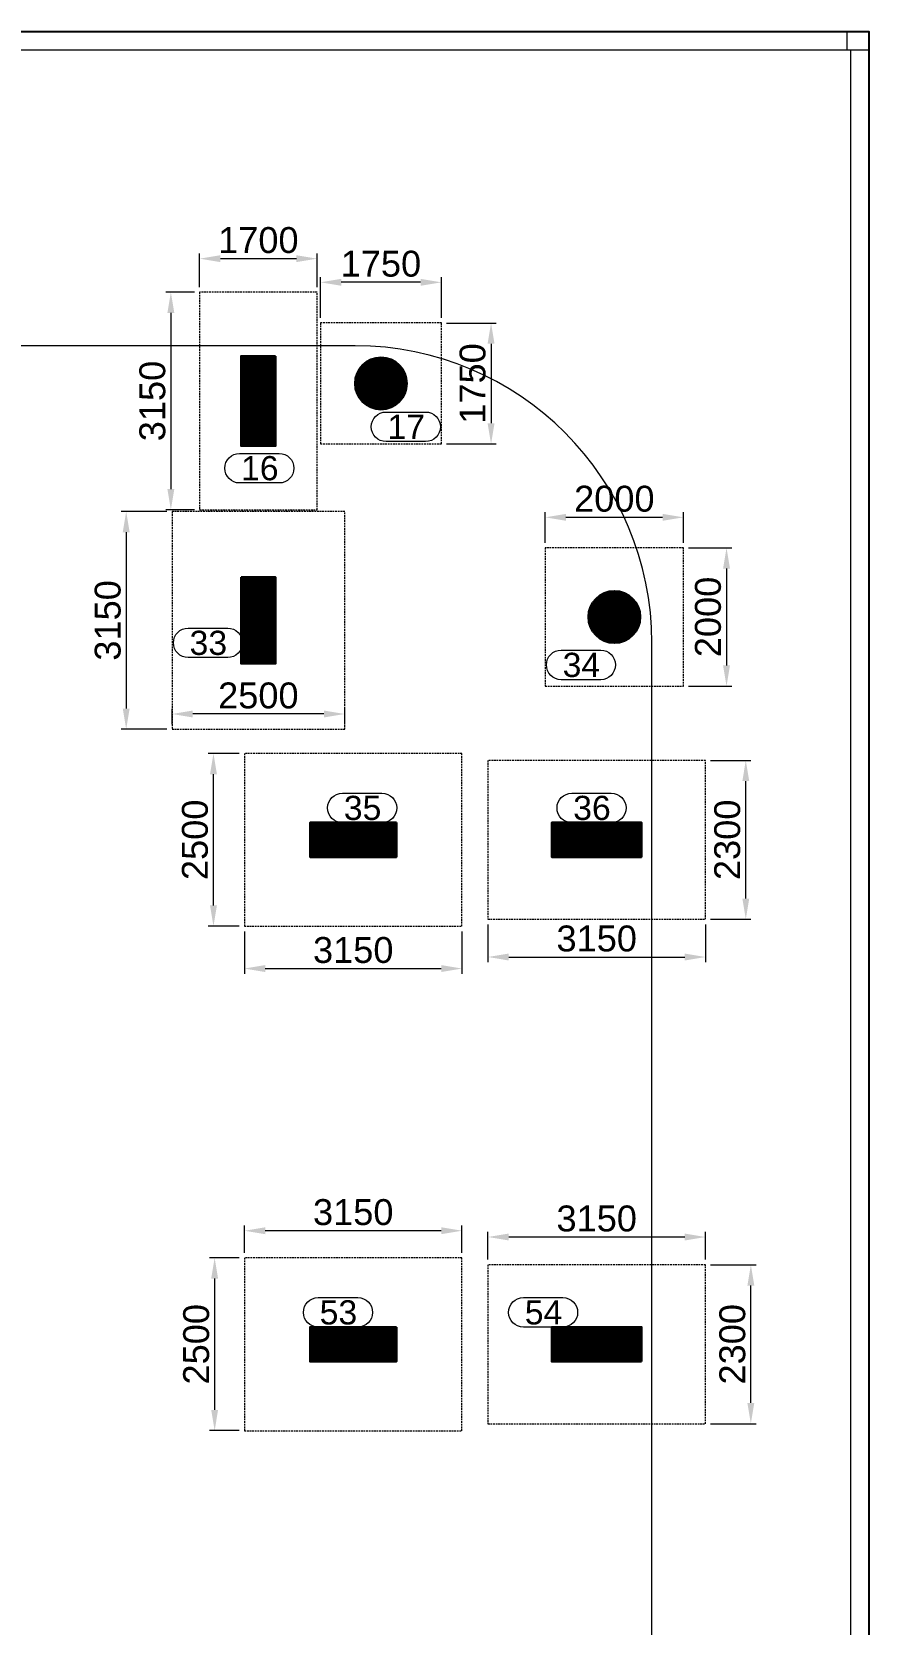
# Model space of a CAD drawing. Header units: millimetres. Extents: x 99112 to 332273, y 431815 to 552227.
# Drawn here: x 237481 to 249608, y 517099 to 540142 of the extents above; entities that cross this region are included whole.
import ezdxf
from ezdxf.enums import TextEntityAlignment as Align

# ---------------------------------------------------------------- set-up
doc = ezdxf.new("R2010")
doc.units = ezdxf.units.MM
doc.header["$LTSCALE"] = 100
doc.header["$MEASUREMENT"] = 0
doc.linetypes.add('HIDDEN', pattern=[0.375, 0.25, -0.125])
for name, color, linetype, lineweight in [('COL HATCH', 67, 'Continuous', 25), ('colno', 11, 'Continuous', 15), ('COLUMN', 84, 'Continuous', 30), ('DIM', 8, 'Continuous', 13), ('FOOTING', 12, 'HIDDEN', 20), ('HATCH', 251, 'Continuous', 9), ('SUNK', 251, 'Continuous', 9)]:
    doc.layers.add(name, color=color, linetype=linetype, lineweight=lineweight)
doc.styles.add('ARIAL', font='arial.ttf')
doc.dimstyles.new('150', dxfattribs={"dimscale": 150, "dimtxt": 2.5, "dimasz": 2, "dimexe": 0.5, "dimexo": 0.5, "dimgap": 0.5, "dimtad": 1, "dimdec": 0, "dimzin": 3, "dimdsep": 46, "dimtxsty": 'ARIAL', "dimcen": 0, "dimdle": 1, "dimclrd": 256, "dimclre": 256, "dimclrt": 4, "dimadec": 0, "dimazin": 0, "dimtfac": 1, "dimtdec": 0, "dimtmove": 0, "dimatfit": 3, "dimfxl": 0, "dimtolj": 1, "dimtzin": 0, "dimlwd": -1, "dimlwe": -1, "dimarcsym": 0})

# ---------------------------------------------------------------- blocks, each defined once
blk = doc.blocks.new('*D67')
at = {"layer": 'DIM', "transparency": 16777216}
for p, q in [((239912, 536449), (239912, 536934)), ((241612, 536449), (241612, 536934)), ((241312, 536859), (240212, 536859))]:
    blk.add_line(p, q, dxfattribs=at)
for points in [[(240212, 536909), (240212, 536809), (239912, 536859)], [(241312, 536809), (241312, 536909), (241612, 536859)]]:
    blk.add_solid(points, dxfattribs=at)
at = {"layer": 'DIM', "color": 4, "transparency": 16777216, "insert": (240762, 537126), "char_height": 375, "attachment_point": 5, "style": 'ARIAL'}
blk.add_mtext('\\A1;1700', dxfattribs=at)
blk = doc.blocks.new('*D68')
at = {"layer": 'DIM', "transparency": 16777216}
for p, q in [((239837, 536374), (239420, 536374)), ((239495, 536074), (239495, 533524)), ((239837, 533224), (239420, 533224))]:
    blk.add_line(p, q, dxfattribs=at)
for points in [[(239545, 536074), (239445, 536074), (239495, 536374)], [(239445, 533524), (239545, 533524), (239495, 533224)]]:
    blk.add_solid(points, dxfattribs=at)
at = {"layer": 'DIM', "color": 4, "transparency": 16777216, "insert": (239229, 534799), "char_height": 375, "attachment_point": 5, "rotation": 90, "style": 'ARIAL'}
blk.add_mtext('\\A1;3150', dxfattribs=at)
blk = doc.blocks.new('*D69')
at = {"layer": 'DIM', "transparency": 16777216}
for p, q in [((239437, 533199), (238773, 533199)), ((238848, 532899), (238848, 530349)), ((239437, 530049), (238773, 530049))]:
    blk.add_line(p, q, dxfattribs=at)
for points in [[(238898, 532899), (238798, 532899), (238848, 533199)], [(238798, 530349), (238898, 530349), (238848, 530049)]]:
    blk.add_solid(points, dxfattribs=at)
at = {"layer": 'DIM', "color": 4, "transparency": 16777216, "insert": (238582, 531624), "char_height": 375, "attachment_point": 5, "rotation": 90, "style": 'ARIAL'}
blk.add_mtext('\\A1;3150', dxfattribs=at)
blk = doc.blocks.new('*D74')
at = {"layer": 'DIM', "transparency": 16777216}
for p, q in [((241662, 536003), (241662, 536592)), ((243112, 536517), (241962, 536517)), ((243412, 536003), (243412, 536592))]:
    blk.add_line(p, q, dxfattribs=at)
for points in [[(241962, 536567), (241962, 536467), (241662, 536517)], [(243112, 536467), (243112, 536567), (243412, 536517)]]:
    blk.add_solid(points, dxfattribs=at)
at = {"layer": 'DIM', "color": 4, "transparency": 16777216, "insert": (242537, 536784), "char_height": 375, "attachment_point": 5, "style": 'ARIAL'}
blk.add_mtext('\\A1;1750', dxfattribs=at)
blk = doc.blocks.new('*D75')
at = {"layer": 'DIM', "transparency": 16777216}
for p, q in [((243487, 535928), (244207, 535928)), ((244132, 535628), (244132, 534478)), ((243487, 534178), (244207, 534178))]:
    blk.add_line(p, q, dxfattribs=at)
for points in [[(244182, 535628), (244082, 535628), (244132, 535928)], [(244082, 534478), (244182, 534478), (244132, 534178)]]:
    blk.add_solid(points, dxfattribs=at)
at = {"layer": 'DIM', "color": 4, "transparency": 16777216, "insert": (243866, 535053), "char_height": 375, "attachment_point": 5, "rotation": 90, "style": 'ARIAL'}
blk.add_mtext('\\A1;1750', dxfattribs=at)
blk = doc.blocks.new('*D76')
at = {"layer": 'DIM', "transparency": 16777216}
for p, q in [((244917, 532749), (244917, 533191)), ((245217, 533116), (246617, 533116)), ((246917, 532749), (246917, 533191))]:
    blk.add_line(p, q, dxfattribs=at)
for points in [[(245217, 533166), (245217, 533066), (244917, 533116)], [(246617, 533066), (246617, 533166), (246917, 533116)]]:
    blk.add_solid(points, dxfattribs=at)
at = {"layer": 'DIM', "color": 4, "transparency": 16777216, "insert": (245917, 533383), "char_height": 375, "attachment_point": 5, "style": 'ARIAL'}
blk.add_mtext('\\A1;2000', dxfattribs=at)
blk = doc.blocks.new('*D77')
at = {"layer": 'DIM', "transparency": 16777216}
for p, q in [((246992, 532674), (247617, 532674)), ((247542, 532374), (247542, 530974)), ((246992, 530674), (247617, 530674))]:
    blk.add_line(p, q, dxfattribs=at)
for points in [[(247592, 532374), (247492, 532374), (247542, 532674)], [(247492, 530974), (247592, 530974), (247542, 530674)]]:
    blk.add_solid(points, dxfattribs=at)
at = {"layer": 'DIM', "color": 4, "transparency": 16777216, "insert": (247275, 531674), "char_height": 375, "attachment_point": 5, "rotation": 90, "style": 'ARIAL'}
blk.add_mtext('\\A1;2000', dxfattribs=at)
blk = doc.blocks.new('*D78')
at = {"layer": 'DIM', "transparency": 16777216}
for p, q in [((247312, 529599), (247896, 529599)), ((247821, 527599), (247821, 529299)), ((247312, 527299), (247896, 527299))]:
    blk.add_line(p, q, dxfattribs=at)
for points in [[(247871, 529299), (247771, 529299), (247821, 529599)], [(247771, 527599), (247871, 527599), (247821, 527299)]]:
    blk.add_solid(points, dxfattribs=at)
at = {"layer": 'DIM', "color": 4, "transparency": 16777216, "insert": (247554, 528449), "char_height": 375, "attachment_point": 5, "rotation": 90, "style": 'ARIAL'}
blk.add_mtext('\\A1;2300', dxfattribs=at)
blk = doc.blocks.new('*D79')
at = {"layer": 'DIM', "transparency": 16777216}
for p, q in [((244087, 527224), (244087, 526678)), ((247237, 527224), (247237, 526678)), ((244387, 526753), (246937, 526753))]:
    blk.add_line(p, q, dxfattribs=at)
for points in [[(244387, 526803), (244387, 526703), (244087, 526753)], [(246937, 526703), (246937, 526803), (247237, 526753)]]:
    blk.add_solid(points, dxfattribs=at)
at = {"layer": 'DIM', "color": 4, "transparency": 16777216, "insert": (245662, 527019), "char_height": 375, "attachment_point": 5, "style": 'ARIAL'}
blk.add_mtext('\\A1;3150', dxfattribs=at)
blk = doc.blocks.new('*D80')
at = {"layer": 'DIM', "transparency": 16777216}
for p, q in [((240561, 527124), (240561, 526511)), ((243711, 527124), (243711, 526511)), ((240861, 526586), (243411, 526586))]:
    blk.add_line(p, q, dxfattribs=at)
for points in [[(240861, 526636), (240861, 526536), (240561, 526586)], [(243411, 526536), (243411, 526636), (243711, 526586)]]:
    blk.add_solid(points, dxfattribs=at)
at = {"layer": 'DIM', "color": 4, "transparency": 16777216, "insert": (242136, 526852), "char_height": 375, "attachment_point": 5, "style": 'ARIAL'}
blk.add_mtext('\\A1;3150', dxfattribs=at)
blk = doc.blocks.new('*D81')
at = {"layer": 'DIM', "transparency": 16777216}
for p, q in [((240486, 529699), (240037, 529699)), ((240112, 527499), (240112, 529399)), ((240486, 527199), (240037, 527199))]:
    blk.add_line(p, q, dxfattribs=at)
for points in [[(240162, 529399), (240062, 529399), (240112, 529699)], [(240062, 527499), (240162, 527499), (240112, 527199)]]:
    blk.add_solid(points, dxfattribs=at)
at = {"layer": 'DIM', "color": 4, "transparency": 16777216, "insert": (239845, 528449), "char_height": 375, "attachment_point": 5, "rotation": 90, "style": 'ARIAL'}
blk.add_mtext('\\A1;2500', dxfattribs=at)
blk = doc.blocks.new('*D82')
at = {"layer": 'DIM', "transparency": 16777216}
for p, q in [((239512, 530124), (239512, 530345)), ((241712, 530270), (239812, 530270)), ((242012, 530124), (242012, 530345))]:
    blk.add_line(p, q, dxfattribs=at)
for points in [[(239812, 530320), (239812, 530220), (239512, 530270)], [(241712, 530220), (241712, 530320), (242012, 530270)]]:
    blk.add_solid(points, dxfattribs=at)
at = {"layer": 'DIM', "color": 4, "transparency": 16777216, "insert": (240762, 530536), "char_height": 375, "attachment_point": 5, "style": 'ARIAL'}
blk.add_mtext('\\A1;2500', dxfattribs=at)
blk = doc.blocks.new('*D116')
at = {"layer": 'DIM', "transparency": 16777216}
for p, q in [((240561, 522474), (240561, 522867)), ((243711, 522474), (243711, 522867)), ((243411, 522792), (240861, 522792))]:
    blk.add_line(p, q, dxfattribs=at)
for points in [[(240861, 522842), (240861, 522742), (240561, 522792)], [(243411, 522742), (243411, 522842), (243711, 522792)]]:
    blk.add_solid(points, dxfattribs=at)
at = {"layer": 'DIM', "color": 4, "transparency": 16777216, "insert": (242136, 523059), "char_height": 375, "attachment_point": 5, "style": 'ARIAL'}
blk.add_mtext('\\A1;3150', dxfattribs=at)
blk = doc.blocks.new('*D117')
at = {"layer": 'DIM', "transparency": 16777216}
for p, q in [((240486, 522399), (240054, 522399)), ((240129, 522099), (240129, 520199)), ((240486, 519899), (240054, 519899))]:
    blk.add_line(p, q, dxfattribs=at)
for points in [[(240179, 522099), (240079, 522099), (240129, 522399)], [(240079, 520199), (240179, 520199), (240129, 519899)]]:
    blk.add_solid(points, dxfattribs=at)
at = {"layer": 'DIM', "color": 4, "transparency": 16777216, "insert": (239863, 521149), "char_height": 375, "attachment_point": 5, "rotation": 90, "style": 'ARIAL'}
blk.add_mtext('\\A1;2500', dxfattribs=at)
blk = doc.blocks.new('*D118')
at = {"layer": 'DIM', "transparency": 16777216}
for p, q in [((244087, 522374), (244087, 522776)), ((246937, 522701), (244387, 522701)), ((247237, 522374), (247237, 522776))]:
    blk.add_line(p, q, dxfattribs=at)
for points in [[(244387, 522751), (244387, 522651), (244087, 522701)], [(246937, 522651), (246937, 522751), (247237, 522701)]]:
    blk.add_solid(points, dxfattribs=at)
at = {"layer": 'DIM', "color": 4, "transparency": 16777216, "insert": (245662, 522967), "char_height": 375, "attachment_point": 5, "style": 'ARIAL'}
blk.add_mtext('\\A1;3150', dxfattribs=at)
blk = doc.blocks.new('*D119')
at = {"layer": 'DIM', "transparency": 16777216}
for p, q in [((247312, 522299), (247969, 522299)), ((247894, 520299), (247894, 521999)), ((247312, 519999), (247969, 519999))]:
    blk.add_line(p, q, dxfattribs=at)
for points in [[(247944, 521999), (247844, 521999), (247894, 522299)], [(247844, 520299), (247944, 520299), (247894, 519999)]]:
    blk.add_solid(points, dxfattribs=at)
at = {"layer": 'DIM', "color": 4, "transparency": 16777216, "insert": (247628, 521149), "char_height": 375, "attachment_point": 5, "rotation": 90, "style": 'ARIAL'}
blk.add_mtext('\\A1;2300', dxfattribs=at)
blk = doc.blocks.new('Z$W@#0B193674')
at = {"layer": 'HATCH', "ltscale": 1000}
for p, q in [((98050, 150), (82260, 150)), ((102350, -25179), (102350, -4150))]:
    blk.add_line(p, q, dxfattribs=at)
blk.add_arc((98050, -4150), 4300, 0, 90, dxfattribs=at)
blk = doc.blocks.new('Z$W@#1A410294')
at = {"layer": 'HATCH'}
blk.add_blockref('Z$W@#0B193674', (26325, 68068), dxfattribs=at)

msp = doc.modelspace()

# ---------------------------------------------------------------- hatches: boundary and pattern name
at = {"layer": 'COL HATCH'}
h = msp.add_hatch(dxfattribs=at)
h.set_pattern_fill('ANSI31', color=256, scale=100, style=0)
h.paths.add_polyline_path([(241012, 535448.6), (240512, 535448.6), (240512, 534148.6), (241012, 534148.6)])
h = msp.add_hatch(dxfattribs=at)
h.set_pattern_fill('ANSI31', color=256, scale=100, style=0)
h.set_pattern_definition([(315, (-227383.536, 906759.661), (-8.83883476, -8.83883476), [])])
edge = h.paths.add_edge_path()
edge.add_arc((242537, 535053.4), 375, 0, 360)
h = msp.add_hatch(dxfattribs=at)
h.set_pattern_fill('ANSI31', color=256, scale=100, style=0)
h.paths.add_polyline_path([(240512, 532248.6), (241012, 532248.6), (241012, 530998.6), (240512, 530998.6)])
h = msp.add_hatch(dxfattribs=at)
h.set_pattern_fill('ANSI31', color=256, scale=100, style=0)
h.set_pattern_definition([(315, (-226807.258, 906771.503), (-8.83883476, -8.83883476), [])])
edge = h.paths.add_edge_path()
edge.add_arc((245916.9, 531673.6), 375, 0, 360)
h = msp.add_hatch(dxfattribs=at)
h.set_pattern_fill('ANSI31', color=256, scale=100, style=0)
h.paths.add_polyline_path([(242761, 528698.6), (242761, 528198.6), (241511, 528198.6), (241511, 528698.6)])
h = msp.add_hatch(dxfattribs=at)
h.set_pattern_fill('ANSI31', color=256, scale=100, style=0)
h.set_pattern_definition([(45, (351, 0), (-8.83883476, 8.83883476), [])])
h.paths.add_polyline_path([(246312, 528198.6), (246312, 528698.6), (245012, 528698.6), (245012, 528198.6)])
h = msp.add_hatch(dxfattribs=at)
h.set_pattern_fill('ANSI31', color=256, scale=100, style=0)
h.paths.add_polyline_path([(242761, 521398.6), (242761, 520898.6), (241511, 520898.6), (241511, 521398.6)])
h = msp.add_hatch(dxfattribs=at)
h.set_pattern_fill('ANSI31', color=256, scale=100, style=0)
h.set_pattern_definition([(45, (351, 0), (-8.83883476, 8.83883476), [])])
h.paths.add_polyline_path([(246312, 520898.6), (246312, 521398.6), (245012, 521398.6), (245012, 520898.6)])

# ---------------------------------------------------------------- linework, layer by layer
at = {"color": 5}
msp.add_lwpolyline([(99112.4, 433846.5), (249607.7, 433846.5), (249607.7, 540141.6), (99112.4, 540141.6)], close=True, dxfattribs=at)
at = {"layer": 'colno'}
msp.add_lwpolyline([(242611.5, 534212.5, -1), (242611.5, 534639.9), (243184, 534639.9, -1), (243184, 534212.5)], format="xyb", close=True, dxfattribs=at)
for points, elevation in [([(240490.3, 533613.1, -1), (240490.3, 534040.5), (241062.9, 534040.5, -1), (241062.9, 533613.1)], -1066.4), ([(239745.1, 531085.6, -1), (239745.1, 531513), (240317.7, 531513, -1), (240317.7, 531085.6)], -1455.5), ([(245147.4, 530766.6, -1), (245147.4, 531194), (245720, 531194, -1), (245720, 530766.6)], 10188.5), ([(241979.1, 528696.6, -1), (241979.1, 529124), (242551.7, 529124, -1), (242551.7, 528696.6)], 10188.5), ([(245300.6, 528696.6, -1), (245300.6, 529124), (245873.2, 529124, -1), (245873.2, 528696.6)], 10188.5), ([(241629.1, 521396.6, -1), (241629.1, 521824), (242201.7, 521824, -1), (242201.7, 521396.6)], 10188.5), ([(244599.6, 521396.6, -1), (244599.6, 521824), (245172.2, 521824, -1), (245172.2, 521396.6)], 10188.5)]:
    msp.add_lwpolyline(points, format="xyb", close=True, dxfattribs=dict(at, elevation=elevation))
at = {"layer": 'COLUMN'}
for points in [[(241012, 535448.6), (240512, 535448.6), (240512, 534148.6), (241012, 534148.6)], [(240512, 532248.6), (241012, 532248.6), (241012, 530998.6), (240512, 530998.6)], [(242761, 528698.6), (242761, 528198.6), (241511, 528198.6), (241511, 528698.6)], [(246312, 528198.6), (246312, 528698.6), (245012, 528698.6), (245012, 528198.6)], [(242761, 521398.6), (242761, 520898.6), (241511, 520898.6), (241511, 521398.6)], [(246312, 520898.6), (246312, 521398.6), (245012, 521398.6), (245012, 520898.6)]]:
    msp.add_lwpolyline(points, close=True, dxfattribs=at)
for centre in [(242537, 535053.4), (245916.9, 531673.6)]:
    msp.add_circle(centre, 375, dxfattribs=at)
at = {"layer": 'DIM'}
msp.add_lwpolyline([(249288.7, 540141.6), (249607.7, 540141.6), (249607.7, 539875.4), (249288.7, 539875.4)], close=True, dxfattribs=at)
at = {"layer": 'FOOTING'}
for points in [[(239912, 533223.6), (241612, 533223.6), (241612, 536373.6), (239912, 536373.6)], [(241662, 534178.4), (243412, 534178.4), (243412, 535928.4), (241662, 535928.4)], [(239512, 530048.6), (242012, 530048.6), (242012, 533198.6), (239512, 533198.6)], [(244916.9, 530673.6), (246916.9, 530673.6), (246916.9, 532673.6), (244916.9, 532673.6)], [(240561, 529698.6), (240561, 527198.6), (243711, 527198.6), (243711, 529698.6)], [(244087, 529598.6), (244087, 527298.6), (247237, 527298.6), (247237, 529598.6)], [(240561, 522398.6), (240561, 519898.6), (243711, 519898.6), (243711, 522398.6)], [(244087, 522298.6), (244087, 519998.6), (247237, 519998.6), (247237, 522298.6)]]:
    msp.add_lwpolyline(points, close=True, dxfattribs=at)
at = {"layer": 'SUNK', "color": 6}
msp.add_lwpolyline([(99378.5, 434112.6), (249341.5, 434112.6), (249341.5, 539875.4), (99378.5, 539875.4)], close=True, dxfattribs=at)

# ---------------------------------------------------------------- block references
at = {"layer": 'DIM', "linetype": 'Continuous'}
msp.add_blockref('Z$W@#1A410294', (117787.5, 467380.7), dxfattribs=at)

# ---------------------------------------------------------------- texts
at = {"layer": 'colno', "style": 'ARIAL'}
for s, p in [('17', (242904, 534426.7, -10188.5)), ('16', (240782.9, 533827.3, -11254.9)), ('33', (240037.6, 531299.8, -11644)), ('34', (245439.9, 530980.8)), ('35', (242271.6, 528910.8)), ('36', (245593.1, 528910.8)), ('53', (241921.6, 521610.8)), ('54', (244892.1, 521610.8))]:
    msp.add_text(s, height=350, dxfattribs=at).set_placement(p, align=Align.MIDDLE_CENTER)

# ---------------------------------------------------------------- dimensions: what is measured, and where the dimension line sits
at = {"layer": 'DIM'}
for base, p1, p2, picture, middle in [((239912, 536859.1), (241612, 536373.6), (239912, 536373.6), '*D67', (240762, 537125.5)), ((241662, 536517.4), (243412, 535928.4), (241662, 535928.4), '*D74', (242537, 536783.8)), ((246916.9, 533116.4), (244916.9, 532673.6), (246916.9, 532673.6), '*D76', (245916.9, 533382.9)), ((239512, 530269.7), (242012, 530048.6), (239512, 530048.6), '*D82', (240762, 530536.1)), ((247237, 526752.7), (244087, 527298.6), (247237, 527298.6), '*D79', (245662, 527019.3)), ((243711, 526585.7), (240561, 527198.6), (243711, 527198.6), '*D80', (242136, 526852.2)), ((240561, 522792.1), (243711, 522398.6), (240561, 522398.6), '*D116', (242136, 523058.7)), ((244087, 522700.5), (247237, 522298.6), (244087, 522298.6), '*D118', (245662, 522967.1))]:
    dim = msp.add_linear_dim(base=base, p1=p1, p2=p2, dimstyle='150', dxfattribs=at)
    dim.commit()
    dim.dimension.update_dxf_attribs({"geometry": picture, "text_midpoint": middle})
for base, p1, p2, picture, middle in [((239495.1, 533223.6), (239912, 536373.6), (239912, 533223.6), '*D68', (239228.5, 534798.6)), ((244132.1, 534178.4), (243412, 535928.4), (243412, 534178.4), '*D75', (243865.6, 535053.4)), ((238848.2, 530048.6), (239512, 533198.6), (239512, 530048.6), '*D69', (238581.6, 531623.6)), ((247541.9, 530673.6), (246916.9, 532673.6), (246916.9, 530673.6), '*D77', (247275.5, 531673.6)), ((240111.6, 529698.6), (240561, 527198.6), (240561, 529698.6), '*D81', (239845.2, 528448.6)), ((247820.6, 529598.6), (247237, 527298.6), (247237, 529598.6), '*D78', (247554, 528448.6)), ((240129, 519898.6), (240561, 522398.6), (240561, 519898.6), '*D117', (239862.5, 521148.6)), ((247894.4, 522298.6), (247237, 519998.6), (247237, 522298.6), '*D119', (247627.8, 521148.6))]:
    dim = msp.add_linear_dim(base=base, p1=p1, p2=p2, angle=90, dimstyle='150', dxfattribs=at)
    dim.commit()
    dim.dimension.update_dxf_attribs({"geometry": picture, "text_midpoint": middle})

doc.saveas('drawing.dxf')
